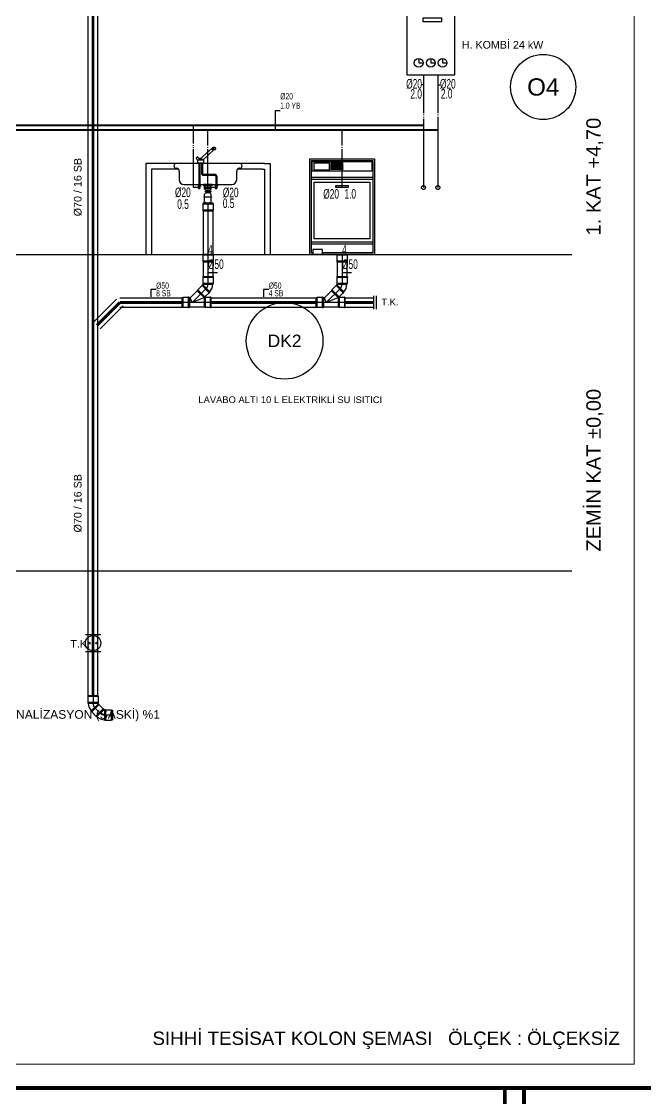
# Model space of a CAD drawing. Header units: centimetres. Extents: x -3952 to 26292, y -15092 to -10712.
# Drawn here: x 24015 to 24667, y -12911 to -11787 of the extents above; entities that cross this region are included whole.
import ezdxf
from ezdxf.enums import TextEntityAlignment as Align

# ---------------------------------------------------------------- set-up
doc = ezdxf.new("R2010")
doc.units = ezdxf.units.CM
for name, pattern in [('BASMA HATTI', [31, 25, -6]), ('PIS', [38, 30, -8]), ('PISSU HATTI', [26, 20, -6]), ('SICAK', [4.6, 4, -0.15, 0.075, -0.15, 0.075, -0.15]), ('SOGUK', [4.375, 4, -0.15, 0.075, -0.15])]:
    doc.linetypes.add(name, pattern=pattern)
for name, color, linetype in [('SCOTT-MTY-CIHAZ', 135, 'CONTINUOUS'), ('SCOTT-MTY-KAT-ADI', 1, 'CONTINUOUS'), ('SCOTT-MTY-PAFTA', 7, 'CONTINUOUS'), ('SCOTT-MTY-PIS-SU-BORUSU', 6, 'PIS'), ('SCOTT-MTY-PISSU-BORU', 6, 'CONTINUOUS'), ('SCOTT-MTY-PISSU-BORU-TAVANDAN', 6, 'PISSU HATTI'), ('SCOTT-MTY-PISSU-CAP', 211, 'CONTINUOUS'), ('SCOTT-MTY-PISSU-KOLONNO', 211, 'CONTINUOUS'), ('SCOTT-MTY-PVC', 43, 'CONTINUOUS'), ('SCOTT-MTY-ROGAR', 5, 'CONTINUOUS'), ('SCOTT-MTY-SEMA', 8, 'CONTINUOUS'), ('SCOTT-MTY-SICAKSU-BORU', 1, 'BASMA HATTI'), ('SCOTT-MTY-SOGUKSU-BORU', 5, 'CONTINUOUS'), ('SCOTT-MTY-TEFRIS', 15, 'CONTINUOUS'), ('SCOTT-MTY-TEMIZSU-CAP', 101, 'CONTINUOUS'), ('SCOTT-MTY-VANA', 1, 'CONTINUOUS'), ('SCOTT-MTY-YUK-BIRIMI', 7, 'CONTINUOUS')]:
    doc.layers.add(name, color=color, linetype=linetype)
doc.layers.add('SCOTT-ROTAS-PAFTA-SINIRI', color=8, linetype='Continuous', plot=False)
doc.styles.add('CAP', font='wturkce.SHX', dxfattribs={"width": 0.65})
doc.styles.add('MTY_CAP', font='wturkce.SHX', dxfattribs={"width": 0.65, "height": 20})
doc.styles.add('MTYCAPLT', font='arial.ttf', dxfattribs={"width": 0.65, "height": 1})
doc.styles.add('ROTAS', font='arial.ttf')
doc.linetypes.add('PİS SU', pattern='A,6,-0.4,[")",Standard,S=1,R=0,X=-0.1,Y=-0.375],-0.2', length=6.6)

# ---------------------------------------------------------------- blocks, each defined once
blk = doc.blocks.new('ROTAS_PAFTA')
blk.add_lwpolyline([(0, 0), (1, 0), (1, 1), (0, 1)], close=True)
blk = doc.blocks.new('EVIYE1 KOLON')
at = {"layer": 'SCOTT-MTY-PISSU-BORU-TAVANDAN', "linetype": 'PİS SU', "ltscale": 5}
blk.add_line((0, 53.8), (0, 0), dxfattribs=at)
at = {"layer": 'SCOTT-MTY-PVC', "color": 43}
for p, q in [((-5.5, 53.3), (-5.5, 52.7)), ((-5, 53.3), (-5.5, 53.3)), ((-5.3, 52.7), (-5.5, 52.7)), ((5.3, 52.7), (-5.3, 52.7)), ((-5.3, 52.7), (-5.3, 46.5)), ((5.3, 46.5), (-5.3, 46.5)), ((-5.3, 46.5), (-5, 45.3)), ((5, 53.8), (-5, 53.8)), ((-5, 53.8), (-5, 53.3)), ((5, 53.3), (-5, 53.3)), ((5, 45.3), (-5, 45.3)), ((-5, 45.3), (-5, 0)), ((5, 53.8), (5, 53.3)), ((5.5, 53.3), (5, 53.3)), ((5.3, 46.5), (5, 45.3)), ((5, 45.3), (5, 0)), ((5.5, 52.7), (5.3, 52.7)), ((5.3, 52.7), (5.3, 46.5)), ((5.5, 53.3), (5.5, 52.7))]:
    blk.add_line(p, q, dxfattribs=at)
at = {"layer": 'SCOTT-MTY-SICAKSU-BORU', "linetype": 'SICAK', "ltscale": 10}
for p, q in [((-15, 69.9), (-15, 135)), ((-9.1, 69.9), (-15, 69.9))]:
    blk.add_line(p, q, dxfattribs=at)
at = {"layer": 'SCOTT-MTY-SOGUKSU-BORU', "linetype": 'SOGUK', "ltscale": 10}
for p, q in [((0, 70), (0, 130)), ((9.1, 69.9), (0, 70))]:
    blk.add_line(p, q, dxfattribs=at)
at = {"layer": 'SCOTT-MTY-TEFRIS', "color": 4}
for p, q in [((-11.9, 101.4), (-12.1, 101.2)), ((-8.4, 99.7), (-10.5, 101.5)), ((4.3, 111.2), (-8.4, 99.6)), ((6.6, 109.6), (-5.4, 98.7)), ((4.2, 110), (4.3, 110.8)), ((4.2, 110), (6.2, 110)), ((4.6, 110), (4.6, 109.6)), ((7.8, 110), (4.6, 110)), ((4.6, 109.6), (7.8, 109.6)), ((5.3, 111.7), (6.2, 111.7)), ((7.2, 111.7), (6.2, 111.7)), ((8.2, 110), (6.2, 110)), ((7.8, 109.6), (7.8, 110)), ((8.2, 110), (8.2, 110.8)), ((33.1, 95.2), (-33.1, 95.2)), ((-33.1, 90.2), (-33, 90.2)), ((-12, 99.8), (-10.5, 98.5)), ((-4.4, 98.7), (-10.5, 98.7)), ((-10.5, 95.8), (-10.5, 98.7)), ((-10.5, 95.8), (-4.4, 95.8)), ((-10, 95.8), (-10, 95.4)), ((-10, 95.4), (-4.8, 95.4)), ((-9.6, 95.4), (-9.6, 72)), ((-9.3, 98.8), (-9.4, 98.7)), ((-8.6, 95.4), (-8.6, 72)), ((-8.4, 99.6), (-7.4, 99.6)), ((-6.5, 99.6), (-7.4, 99.6)), ((-6.8, 95.4), (-6.8, 84.9)), ((-5.8, 95.4), (-5.8, 84.9)), ((-4.8, 95.4), (-4.8, 95.8)), ((-4.4, 95.8), (-4.4, 98.7)), ((33.1, 90.2), (33, 90.2)), ((-30, 87.2), (-30, 78.2)), ((-4.8, 83.9), (7.1, 83.9)), ((-4.8, 82.9), (7.1, 82.9)), ((8.1, 81.9), (8.1, 72)), ((9.1, 81.9), (9.1, 72)), ((30, 78.2), (30, 87.2)), ((-25, 73.2), (25, 73.2)), ((-10.4, 72), (-10.4, 71.6)), ((-9.1, 72), (-10.4, 72)), ((-10.4, 71.6), (-9.1, 71.6)), ((-9.6, 71.6), (-9.6, 69.9)), ((-9.6, 69.9), (-8.6, 69.9)), ((-9.1, 72), (-7.9, 72)), ((-7.9, 71.6), (-9.1, 71.6)), ((-8.6, 71.6), (-8.6, 69.9)), ((-7.9, 72), (-7.9, 71.6)), ((4.5, 73.2), (-4.5, 73.2)), ((-4.5, 73.2), (-4.5, 72.1)), ((-4.5, 72.1), (0, 72.1)), ((-3.5, 68.2), (-3.5, 71.2)), ((3.5, 70.1), (-3.5, 70.1)), ((3.5, 69.1), (-3.5, 69.1)), ((-1, 72.1), (-1, 71.8)), ((-1, 67.6), (-1, 66.5)), ((4.5, 72.1), (0, 72.1)), ((1, 72.1), (1, 71.8)), ((1, 67.6), (1, 66.5)), ((3.5, 68.2), (3.5, 71.2)), ((4.5, 73.2), (4.5, 72.1)), ((7.4, 72), (7.4, 71.6)), ((8.6, 72), (7.4, 72)), ((7.4, 71.6), (8.6, 71.6)), ((8.1, 71.6), (8.1, 69.9)), ((9.1, 69.9), (8.1, 69.9)), ((8.6, 72), (9.9, 72)), ((9.9, 71.6), (8.6, 71.6)), ((9.1, 71.6), (9.1, 69.9)), ((9.9, 72), (9.9, 71.6)), ((-3.9, 59.8), (-3.9, 60.4)), ((-3.9, 60.4), (3.8, 60.4)), ((3.8, 59.8), (-3.9, 59.8)), ((-3.5, 60.4), (-3.5, 63.2)), ((-3.5, 55.1), (-3.5, 59.8)), ((-2.7, 65.3), (-2.7, 66.5)), ((-2.7, 66.5), (2.9, 66.5)), ((2.9, 65.9), (-2.7, 65.9)), ((2.9, 65.3), (-2.7, 65.3)), ((-1, 65.3), (-1, 64.5)), ((1, 65.3), (1, 64.5)), ((2.9, 66.5), (2.9, 65.3)), ((3.5, 60.4), (3.5, 63.2)), ((3.5, 55.1), (3.5, 59.8)), ((3.8, 60.4), (3.8, 59.8))]:
    blk.add_line(p, q, dxfattribs=at)
at = {"layer": 'SCOTT-MTY-TEFRIS', "color": 2}
for p, q in [((-65, 95.2), (-65, 0)), ((59.1, 95.2), (-65, 95.2)), ((59.1, 95.2), (65, 95.2)), ((65, 95.2), (65, 0)), ((-59, 89.2), (-59, 0)), ((-30.8, 89.2), (-59, 89.2)), ((56.7, 89.2), (30.8, 89.2)), ((56.7, 89.2), (59, 89.2)), ((59, 89.2), (59, 0))]:
    blk.add_line(p, q, dxfattribs=at)
at = {"layer": 'SCOTT-MTY-TEFRIS', "color": 4}
for centre, radius, start, end in [((-11.4, 100.6), 1, 139.5737, 229.5737), ((-11.2, 100.8), 1, 49.5737, 139.5737), ((5.3, 110.7), 1, 90, 174.0701), ((7.2, 110.7), 1, 5.9299, 90), ((-33.1, 92.7), 2.5, 90, 270), ((-33, 87.2), 3, 0, 90), ((-8.4, 98.6), 1, 90, 174.0701), ((-6.5, 98.6), 1, 5.9299, 90), ((33, 87.2), 3, 90, 180), ((33.1, 92.7), 2.5, 270, 90), ((-4.8, 84.9), 2, 180, 270), ((-4.8, 84.9), 1, 180, 270), ((7.1, 81.9), 2, 0, 90), ((7.1, 81.9), 1, 0, 90), ((-25, 78.2), 5, 180, 270), ((-9.1, 69.9), 1, 119.8858, 60.1142), ((-9.1, 70), 0.506, 189.0453, 350.9547), ((0, 62.3), 9.53, 68.5327, 111.4673), ((0, 77), 9.53, 248.5327, 291.4673), ((8.6, 69.9), 1, 119.8858, 60.1142), ((8.6, 70), 0.506, 189.0453, 350.9547), ((25, 78.2), 5, 270, 0), ((0, 59.2), 5.35, 49.3706, 130.6294), ((0, 59.2), 5.35, 229.3706, 310.6294)]:
    blk.add_arc(centre, radius, start, end, dxfattribs=at)
at = {"layer": 'SCOTT-MTY-PISSU-CAP', "lineweight": -3, "ltscale": 100, "style": 'CAP', "width": 0.65}
blk.add_attdef('PSCP', text='', height=10, dxfattribs=at).set_placement((0, -10), align=Align.MIDDLE_LEFT)
at = {"layer": 'SCOTT-MTY-TEMIZSU-CAP', "color": 101, "style": 'CAP', "width": 0.65}
blk.add_attdef('SCCP', text='', height=10, dxfattribs=at).set_placement((-18, 65), align=Align.MIDDLE_RIGHT)
blk.add_attdef('SOCP', text='', height=10, dxfattribs=at).set_placement((15.5, 64.9), align=Align.MIDDLE_LEFT)
at = {"layer": 'SCOTT-MTY-YUK-BIRIMI', "color": 101, "style": 'CAP', "width": 0.65}
blk.add_attdef('SC', text='', height=10, dxfattribs=at).set_placement((-20, 52.7), align=Align.MIDDLE_RIGHT)
blk.add_attdef('SO', text='', height=10, dxfattribs=at).set_placement((15.5, 53.6), align=Align.MIDDLE_LEFT)
at = {"layer": 'SCOTT-MTY-YUK-BIRIMI', "color": 211, "lineweight": -3, "ltscale": 100, "style": 'CAP', "width": 0.65}
blk.add_attdef('PS', text='', height=10, dxfattribs=at).set_placement((0, 5), align=Align.MIDDLE_LEFT)
blk = doc.blocks.new('PVC CATAL SAG')
at = {"layer": 'SCOTT-MTY-PIS-SU-BORUSU', "linetype": 'PİS SU', "ltscale": 5}
for p, q in [((0, 0), (0, -23)), ((0, -23), (0, -31)), ((-1.8, -35.3), (-16.1, -49.8)), ((3, -50), (-27, -50))]:
    blk.add_line(p, q, dxfattribs=at)
blk.add_arc((-6, -31), 6, 315, 0, dxfattribs=at)
at = {"layer": 'SCOTT-MTY-PISSU-CAP', "lineweight": -3, "ltscale": 100}
for p, q in [((0, -15.8), (0, -25.8)), ((10, -18.9), (0, -18.9))]:
    blk.add_line(p, q, dxfattribs=at)
at = {"layer": 'SCOTT-MTY-PVC', "color": 43}
for p, q in [((-5.5, 0), (-5.5, -0.6)), ((5.5, 0), (-5.5, 0)), ((-5.3, -0.6), (-5.5, -0.6)), ((5.3, -0.6), (-5.3, -0.6)), ((-5.3, -0.6), (-5.3, -6.9)), ((5.3, -6.9), (-5.3, -6.9)), ((-5.3, -6.9), (-5, -8)), ((5, -8), (-5, -8)), ((-5, -8), (-5, -22.9)), ((5.3, -6.9), (5, -8)), ((5, -8), (5, -22.9)), ((5.5, -0.6), (5.3, -0.6)), ((5.3, -0.6), (5.3, -6.9)), ((5.5, 0), (5.5, -0.6)), ((-6.2, -32.3), (-10.6, -36.7)), ((-5.9, -31.7), (-6.3, -32.1)), ((-5.9, -31.7), (-6.3, -32.1)), ((-6.3, -32.1), (-6.2, -32.3)), ((-6.3, -32.1), (-6.2, -32.3)), ((-6.2, -32.3), (1.3, -39.8)), ((-5.9, -31.7), (-5.6, -32)), ((-5.9, -31.7), (-5.6, -32)), ((-5.3, -31.7), (-5.6, -32)), ((-5.6, -32), (1.5, -39.1)), ((-5.5, -23), (-5.5, -23.6)), ((-5.5, -23), (-5, -23)), ((-5.5, -23.6), (-5.3, -23.6)), ((-5.3, -23.6), (5.3, -23.6)), ((-5.3, -23.6), (-5.3, -29.9)), ((-5.3, -29.9), (5.3, -29.9)), ((-5.3, -29.9), (-5, -31)), ((-5.3, -31.7), (1.8, -38.8)), ((-5, -23), (5, -23)), ((-5, -31), (5, -31)), ((5, -23), (5.5, -23)), ((5.3, -29.9), (5, -31)), ((5.3, -23.6), (5.5, -23.6)), ((5.3, -23.6), (5.3, -29.9)), ((5.5, -23), (5.5, -23.6)), ((-25.9, -44.7), (-27, -45)), ((-25.9, -55.3), (-25.9, -44.7)), ((-20.3, -44.7), (-25.9, -44.7)), ((-19.7, -44.5), (-20.3, -44.5)), ((-20.3, -44.7), (-20.3, -44.5)), ((-20.3, -55.3), (-20.3, -44.7)), ((-19.7, -45), (-19.7, -44.5)), ((-11.2, -37.7), (-18.5, -45)), ((-10.6, -36.7), (-11.2, -37.7)), ((-11.2, -37.7), (-4.1, -44.7)), ((-10.6, -36.7), (-3.1, -44.2)), ((-4.1, -44.7), (-4.4, -45)), ((-3.1, -44.2), (-4.1, -44.7)), ((-2.9, -44.7), (-4, -45)), ((1.3, -39.8), (-3.1, -44.2)), ((2.4, -44.7), (-2.9, -44.7)), ((-2.9, -44.7), (-2.9, -55.3)), ((1.3, -39.8), (1.5, -39.9)), ((1.3, -39.8), (1.5, -39.9)), ((1.8, -38.8), (1.5, -39.1)), ((1.5, -39.1), (1.9, -39.5)), ((1.5, -39.1), (1.9, -39.5)), ((1.9, -39.5), (1.5, -39.9)), ((1.9, -39.5), (1.5, -39.9)), ((3, -44.5), (2.4, -44.5)), ((2.4, -44.5), (2.4, -44.7)), ((2.4, -44.7), (2.4, -55.3)), ((3, -44.5), (3, -45)), ((-27, -55), (-27, -45)), ((-25.9, -55.3), (-27, -55)), ((-20.3, -55.3), (-25.9, -55.3)), ((-20.3, -55.5), (-20.3, -55.3)), ((-19.7, -55.5), (-20.3, -55.5)), ((-19.7, -55), (-19.7, -45)), ((-19.3, -45), (-19.7, -45)), ((-19.7, -55.5), (-19.7, -55)), ((-19.3, -55), (-19.7, -55)), ((-18.5, -45), (-19.3, -45)), ((-19.3, -45), (-19.3, -55)), ((-19.3, -45), (-19.3, -55)), ((-19.3, -55), (-19.3, -45)), ((-19.3, -45), (-19.3, -55)), ((-4, -55), (-19.3, -55)), ((-16.5, -50), (-18.5, -45)), ((-4.4, -45), (-16.5, -50)), ((-4, -45), (-4.4, -45)), ((-4, -45), (-4, -55)), ((-2.9, -55.3), (-4, -55)), ((2.4, -55.3), (-2.9, -55.3)), ((2.4, -55.3), (2.4, -55.5)), ((3, -55.5), (2.4, -55.5)), ((3, -45), (3, -55)), ((3, -55), (3, -55.5))]:
    blk.add_line(p, q, dxfattribs=at)
for radius in [1, 11]:
    blk.add_arc((-6, -31), radius, 315, 0, dxfattribs=at)
blk = doc.blocks.new('BULASIK MAKINASI1 KOLON')
at = {"layer": 'SCOTT-MTY-SOGUKSU-BORU', "linetype": 'SOGUK', "ltscale": 10}
blk.add_line((0, 70), (0, 130), dxfattribs=at)
at = {"layer": 'SCOTT-MTY-TEFRIS', "color": 4}
for p, q in [((-32, 80.7), (32, 80.7)), ((-32, 78.6), (32, 78.6)), ((-32, 13.5), (32, 13.5)), ((-32, 11.4), (32, 11.4))]:
    blk.add_line(p, q, dxfattribs=at)
for points in [[(-33.8, 100), (33.8, 100), (33.8, 0), (-33.8, 0)], [(-20.3, 5.4), (-30.5, 5.4), (-30.5, 0), (-20.3, 0)]]:
    blk.add_lwpolyline(points, close=True, dxfattribs=at)
blk.add_lwpolyline([(-30.5, 1.8), (-32, 1.8), (-32, 98.2), (32, 98.2), (32, 1.8), (-20.3, 1.8)], dxfattribs=at)
at = {"layer": 'SCOTT-MTY-TEFRIS', "color": 2}
for points in [[(-31.2, 97.3), (31, 97.3), (31, 87.1), (-31.2, 87.1)], [(-29.3, 95.7), (-13.4, 95.7), (-13.4, 88.3), (-29.3, 88.3)], [(-11.6, 95.7), (0.9, 95.7), (0.9, 95.3), (-11.6, 95.3)], [(-11.6, 94.4), (0.9, 94.4), (0.9, 94), (-11.6, 94)], [(-11.6, 93.1), (0.9, 93.1), (0.9, 92.7), (-11.6, 92.7)], [(-11.6, 91.8), (0.9, 91.8), (0.9, 91.4), (-11.6, 91.4)], [(-11.6, 90.5), (0.9, 90.5), (0.9, 90), (-11.6, 90)], [(-11.6, 89.2), (0.9, 89.2), (0.9, 88.7), (-11.6, 88.7)], [(-29, 75.6), (29, 75.6), (29, 16.5), (-29, 16.5)], [(-6.5, 72), (6.5, 72), (6.5, 69.9), (-6.5, 69.9)]]:
    blk.add_lwpolyline(points, close=True, dxfattribs=at)
at = {"layer": 'SCOTT-MTY-PISSU-CAP', "lineweight": -3, "ltscale": 100, "style": 'CAP', "width": 0.65}
blk.add_attdef('PSCP', text='', height=10, dxfattribs=at).set_placement((0, -10), align=Align.MIDDLE_LEFT)
at = {"layer": 'SCOTT-MTY-TEMIZSU-CAP', "color": 101, "style": 'CAP', "width": 0.65}
blk.add_attdef('SOCP', text='', height=10, dxfattribs=at).set_placement((-3.2, 63.4), align=Align.MIDDLE_RIGHT)
at = {"layer": 'SCOTT-MTY-YUK-BIRIMI', "color": 101, "style": 'CAP', "width": 0.65}
blk.add_attdef('SO', text='', height=10, dxfattribs=at).set_placement((2.5, 63.4), align=Align.MIDDLE_LEFT)
at = {"layer": 'SCOTT-MTY-YUK-BIRIMI', "color": 211, "lineweight": -3, "ltscale": 100, "style": 'CAP', "width": 0.65}
blk.add_attdef('PS', text='', height=10, dxfattribs=at).set_placement((0, 5), align=Align.MIDDLE_LEFT)
blk = doc.blocks.new('MTY-PIS SU CAP SB')
at = {"layer": 'SCOTT-MTY-PISSU-CAP'}
for p, q in [((0.83, 1.17), (0, 1.17)), ((0, 1.17), (0, 0))]:
    blk.add_line(p, q, dxfattribs=at)
at = {"layer": 'SCOTT-MTY-PISSU-CAP', "style": 'MTY_CAP', "width": 0.65}
blk.add_attdef('PSCP_001', (0.83, 1.29), '', height=1, dxfattribs=at)
at = {"layer": 'SCOTT-MTY-YUK-BIRIMI', "color": 211, "style": 'MTY_CAP', "width": 0.65}
blk.add_attdef('PS_001', (0.83, 0.07), '', height=1, dxfattribs=at)
blk = doc.blocks.new('KOMBI1 KOLON')
at = {"layer": 'SCOTT-MTY-SICAKSU-BORU', "linetype": 'SICAK', "ltscale": 10}
for p in [(-15, 187.7), (-15, 135)]:
    blk.add_line(p, (-15, 70), dxfattribs=at)
blk.add_circle((-15, 70), 2, dxfattribs=at)
at = {"layer": 'SCOTT-MTY-SOGUKSU-BORU', "linetype": 'SOGUK', "ltscale": 10}
for p in [(0, 187.7), (0, 130)]:
    blk.add_line(p, (0, 70), dxfattribs=at)
blk.add_circle((0, 70), 2, dxfattribs=at)
at = {"layer": 'SCOTT-MTY-TEFRIS'}
for p, q in [((-20, 204.8), (-20, 200.2)), ((-7.3, 204.8), (-7.3, 200.2)), ((4.9, 204.8), (4.9, 200.2)), ((-20, 200.2), (-15.3, 200.2)), ((-7.3, 200.2), (-2.6, 200.2)), ((4.9, 200.2), (9.5, 200.2))]:
    blk.add_line(p, q, dxfattribs=at)
for points in [[(-32.4, 187.7), (17.6, 187.7), (17.6, 257.7), (-32.4, 257.7)], [(-15.5, 247.3), (3.9, 247.3), (3.9, 242.8), (-15.5, 242.8)]]:
    blk.add_lwpolyline(points, close=True, dxfattribs=at)
for centre in [(-20, 200.2), (-7.3, 200.2), (4.9, 200.2)]:
    blk.add_circle(centre, 4.62, dxfattribs=at)
at = {"layer": 'SCOTT-MTY-TEMIZSU-CAP', "color": 101}
for p, q in [((-15, 177.2), (-16.6, 177.2)), ((0, 177.2), (2.2, 177.2))]:
    blk.add_line(p, q, dxfattribs=at)
at = {"layer": 'SCOTT-MTY-TEMIZSU-CAP', "color": 101, "style": 'CAP', "width": 0.65}
blk.add_attdef('SCCP', text='', height=10, dxfattribs=at).set_placement((-16.6, 178.3), align=Align.MIDDLE_RIGHT)
blk.add_attdef('SOCP', text='', height=10, dxfattribs=at).set_placement((2.2, 178.3), align=Align.MIDDLE_LEFT)
at = {"layer": 'SCOTT-MTY-YUK-BIRIMI', "color": 101, "style": 'CAP', "width": 0.65}
blk.add_attdef('SC', text='', height=10, dxfattribs=at).set_placement((-16.6, 167.7), align=Align.MIDDLE_RIGHT)
blk.add_attdef('SO', text='', height=10, dxfattribs=at).set_placement((3.2, 167.9), align=Align.MIDDLE_LEFT)
blk = doc.blocks.new('MTY-TEMIZ SU CAP MB')
at = {"layer": 'SCOTT-MTY-TEMIZSU-CAP'}
for p, q in [((0.83, 3.1), (0, 3.1)), ((0, 3.1), (0, 0))]:
    blk.add_line(p, q, dxfattribs=at)
at = {"layer": 'SCOTT-MTY-TEMIZSU-CAP', "style": 'MTY_CAP', "width": 0.65}
for tag, p in [('SOCP_001', (0.83, 4.92)), ('SCCP_001', (0.83, 1.92))]:
    blk.add_attdef(tag, p, '', height=1, dxfattribs=at)
at = {"layer": 'SCOTT-MTY-YUK-BIRIMI', "color": 101, "style": 'MTY_CAP', "width": 0.65}
for tag, p in [('SO_001', (0.83, 3.42)), ('SC_001', (0.83, 0.42))]:
    blk.add_attdef(tag, p, '', height=1, dxfattribs=at)
blk = doc.blocks.new('MTY-TEMIZLEME KAPAGI KOLON')
at = {"layer": 'SCOTT-MTY-VANA', "color": 1, "ltscale": 75}
for p, q in [((-10, 11), (10, 11)), ((-10, -11), (10, -11))]:
    blk.add_line(p, q, dxfattribs=at)
for centre, radius in [((0, 0), 10), ((-5, 0), 1.25), ((5, 0), 1.25)]:
    blk.add_circle(centre, radius, dxfattribs=at)
at = {"layer": 'SCOTT-MTY-VANA', "color": 1, "ltscale": 75, "style": 'MTYCAPLT'}
blk.add_attdef('TK', (-29.6, -6), '', height=10, dxfattribs=at)
blk = doc.blocks.new('PVC DIRSEK')
at = {"layer": 'SCOTT-MTY-PISSU-BORU', "linetype": 'PİS SU', "ltscale": 5}
for p, q in [((0, 0), (0, -8)), ((2, -12.6), (7.6, -18.2)), ((11.9, -20), (20.3, -20))]:
    blk.add_line(p, q, dxfattribs=at)
for centre, start, end in [((6, -8), 180, 225), ((11.9, -14), 225, 270)]:
    blk.add_arc(centre, 6, start, end, dxfattribs=at)
at = {"layer": 'SCOTT-MTY-PVC', "color": 43}
for p, q in [((-5.5, 0), (-5.5, -0.6)), ((5.5, 0), (-5.5, 0)), ((5.5, -0.6), (-5.5, -0.6)), ((-5.3, -0.6), (-5.3, -6.9)), ((5.3, -6.9), (-5.3, -6.9)), ((-5.3, -6.9), (-5, -8)), ((5, -8), (-5, -8)), ((5.3, -8.7), (-1.8, -15.8)), ((5.6, -9), (-1.6, -16.1)), ((6.3, -9.1), (-1.3, -16.7)), ((6.2, -9.2), (-1.3, -16.7)), ((5.3, -6.9), (5, -8)), ((5.3, -0.6), (5.3, -6.9)), ((5.3, -8.7), (5.6, -9)), ((5.5, 0), (5.5, -0.6)), ((5.9, -8.7), (5.5, -9)), ((5.9, -8.7), (5.6, -9)), ((5.9, -8.7), (6.3, -9.1)), ((5.9, -8.7), (6.3, -9.1)), ((6.3, -9.1), (6.2, -9.2)), ((6.2, -9.2), (10.6, -13.7)), ((-1.5, -16.1), (-1.9, -16.5)), ((-1.6, -16.1), (-1.9, -16.5)), ((-1.9, -16.5), (-1.5, -16.9)), ((-1.9, -16.5), (-1.5, -16.9)), ((-1.8, -15.8), (-1.5, -16.1)), ((-1.3, -16.7), (-1.5, -16.9)), ((-1.3, -16.7), (-1.5, -16.9)), ((-1.3, -16.7), (3.1, -21.2)), ((10.6, -13.7), (3.1, -21.2)), ((3.1, -21.2), (4.1, -21.7)), ((11.2, -14.7), (4.1, -21.7)), ((10.6, -13.7), (11.2, -14.7)), ((11.9, -15), (11.9, -25)), ((11.9, -15), (12.3, -15)), ((12.3, -14.5), (12.3, -15)), ((12.3, -14.5), (12.9, -14.5)), ((12.3, -15), (12.3, -25)), ((12.9, -14.5), (12.9, -14.7)), ((12.9, -14.7), (12.9, -25.3)), ((12.9, -14.7), (19.1, -14.7)), ((19.1, -14.7), (20.3, -15.1)), ((19.1, -14.7), (19.1, -25.3)), ((20.3, -15.1), (20.3, -25)), ((11.9, -25), (12.3, -25)), ((12.3, -25), (12.3, -25.5)), ((12.3, -25.5), (12.9, -25.5)), ((12.9, -25.3), (19.1, -25.3)), ((12.9, -25.3), (12.9, -25.5)), ((19.1, -25.3), (20.3, -25))]:
    blk.add_line(p, q, dxfattribs=at)
for centre, radius, start, end in [((6, -8), 11, 180, 225), ((6, -8), 1, 180, 225), ((11.9, -14), 11, 225, 270), ((11.9, -14), 1, 225, 270)]:
    blk.add_arc(centre, radius, start, end, dxfattribs=at)

msp = doc.modelspace()

# ---------------------------------------------------------------- linework, layer by layer
at = {"layer": 'SCOTT-MTY-PAFTA'}
for points, const_width in [([(19000, -12900), (24680, -12900), (24680, -10950), (19000, -10950)], 4), ([(19025, -12875), (24655, -12875), (24655, -10975), (19025, -10975)], 1), ([(19000, -15050), (24520, -15050), (24520, -12900), (19000, -12900)], 4), ([(24540, -15090), (26110, -15090), (26110, -12900), (24540, -12900)], 4)]:
    msp.add_lwpolyline(points, close=True, dxfattribs=dict(at, const_width=const_width))
at = {"layer": 'SCOTT-MTY-PIS-SU-BORUSU', "const_width": 3}
for points in [[(24090, -12490.5), (24090, -11260)], [(24118, -12080), (24094, -12104)], [(24118, -12080), (24183, -12080)], [(24213, -12080), (24323, -12080)], [(24353, -12080), (24383, -12080)]]:
    msp.add_lwpolyline(points, dxfattribs=at)
at = {"layer": 'SCOTT-MTY-PISSU-KOLONNO'}
for centre, radius in [((24560, -11855), 34), ((24290, -12120), 40)]:
    msp.add_circle(centre, radius, dxfattribs=at)
at = {"layer": 'SCOTT-MTY-PVC'}
for p, q in [((24085, -12490.5), (24085, -11260)), ((24095, -12490.5), (24095, -11260)), ((24114.5, -12076.5), (24090.5, -12100.5)), ((24121.5, -12083.5), (24097.5, -12107.5)), ((24118, -12075), (24183, -12075)), ((24213, -12075), (24323, -12075)), ((24353, -12075), (24383, -12075)), ((24383, -12087), (24383, -12073)), ((24386, -12087), (24386, -12073)), ((24118, -12085), (24183, -12085)), ((24213, -12085), (24323, -12085)), ((24353, -12085), (24383, -12085))]:
    msp.add_line(p, q, dxfattribs=at)
at = {"layer": 'SCOTT-MTY-SEMA'}
for points in [[(19040, -12030), (24590, -12030)], [(19040, -12360), (24590, -12360)]]:
    msp.add_lwpolyline(points, dxfattribs=at)
at = {"layer": 'SCOTT-MTY-SICAKSU-BORU', "const_width": 2}
msp.add_lwpolyline([(24435, -11895), (23595, -11895)], dxfattribs=at)
at = {"layer": 'SCOTT-MTY-SOGUKSU-BORU', "const_width": 2}
msp.add_lwpolyline([(23490, -11900), (24450, -11900)], dxfattribs=at)

# ---------------------------------------------------------------- block references
at = {"layer": 'SCOTT-MTY-TEFRIS'}
for name, p, values in [('KOMBI1 KOLON', (24450, -12030), {'SO': '2.0', 'SOCP': 'Ø20', 'SC': '2.0', 'SCCP': 'Ø20'}), ('EVIYE1 KOLON', (24210, -12030), {'SO': '0.5', 'SOCP': 'Ø20', 'SC': '0.5', 'SCCP': 'Ø20', 'PSCP': 'Ø50', 'PS': '4'}), ('BULASIK MAKINASI1 KOLON', (24350, -12030), {'SO': '1.0', 'SOCP': 'Ø20', 'PSCP': 'Ø50', 'PS': '4'})]:
    msp.add_blockref(name, p, dxfattribs=at).add_auto_attribs(values)
ref = msp.add_blockref('MTY-TEMIZ SU CAP MB', (24280, -11900), dxfattribs=dict(at, xscale=6.5, yscale=6.5))
ref.add_attrib('SO_001', '1.0 YB', (24285.4, -11877.8), dxfattribs={"layer": 'SCOTT-MTY-YUK-BIRIMI', "color": 101, "height": 6.5, "style": 'MTY_CAP', "width": 0.65})
ref.add_attrib('SOCP_001', 'Ø20', (24285.4, -11868), dxfattribs={"layer": 'SCOTT-MTY-TEMIZSU-CAP', "height": 6.5, "style": 'MTY_CAP', "width": 0.65})
for name, p in [('PVC CATAL SAG', (24210, -12030)), ('PVC CATAL SAG', (24350, -12030)), ('PVC DIRSEK', (24090, -12490.5))]:
    msp.add_blockref(name, p, dxfattribs=at)
for name, p, xscale, yscale, values in [('MTY-PIS SU CAP SB', (24150.5, -12074), 6.5, 6.5, {'PSCP_001': 'Ø50', 'PS_001': '8 SB'}), ('MTY-PIS SU CAP SB', (24268, -12074), 6.5, 6.5, {'PSCP_001': 'Ø50', 'PS_001': '4 SB'}), ('MTY-TEMIZLEME KAPAGI KOLON', (24090, -12435.5), 0.8, 0.8, {'TK': 'T.K.'})]:
    msp.add_blockref(name, p, dxfattribs=dict(at, xscale=xscale, yscale=yscale)).add_auto_attribs(values)
at = {"layer": 'SCOTT-ROTAS-PAFTA-SINIRI'}
for p, xscale, yscale in [((19000, -12900), 5680, 1950), ((19000, -15050), 5520, 2150), ((24540, -15090), 1570, 2190)]:
    msp.add_blockref('ROTAS_PAFTA', p, dxfattribs=dict(at, xscale=xscale, yscale=yscale))

# ---------------------------------------------------------------- texts
at = {"layer": 'SCOTT-MTY-CIHAZ', "style": 'ROTAS'}
for s, height, p in [('H. KOMBİ 24 kW', 8, (24475, -11815)), ('LAVABO ALTI 10 L ELEKTRİKLİ SU ISITICI', 7, (24200, -12185))]:
    msp.add_text(s, height=height, dxfattribs=at).set_placement(p)
at = {"layer": 'SCOTT-MTY-KAT-ADI', "style": 'ROTAS'}
for s, p in [('1. KAT +4,70', (24620, -12010)), ('ZEMİN KAT ±0,00', (24620, -12340))]:
    msp.add_text(s, height=15, rotation=90, dxfattribs=at).set_placement(p)
at = {"layer": 'SCOTT-MTY-PAFTA', "style": 'ROTAS'}
msp.add_text('SIHHİ TESİSAT KOLON ŞEMASI   ÖLÇEK : ÖLÇEKSİZ', height=14, dxfattribs=at).set_placement((24640, -12855), align=Align.RIGHT)
at = {"layer": 'SCOTT-MTY-PISSU-CAP', "style": 'ROTAS'}
for p in [(24078, -11990), (24078, -12320)]:
    msp.add_text('Ø70 / 16 SB', height=8, rotation=90, dxfattribs=at).set_placement(p)
msp.add_text('T.K.', height=7, dxfattribs=at).set_placement((24391, -12083))
at = {"layer": 'SCOTT-MTY-PISSU-KOLONNO', "style": 'ROTAS'}
for s, height, p in [('O4', 18, (24560, -11855)), ('DK2', 13, (24290, -12120))]:
    msp.add_text(s, height=height, dxfattribs=at).set_placement(p, align=Align.MIDDLE_CENTER)
at = {"layer": 'SCOTT-MTY-ROGAR', "style": 'ROTAS'}
msp.add_text('PB → MEVCUT KANALİZASYON (SASKİ) %1', height=9, dxfattribs=at).set_placement((23900, -12514.5))

doc.saveas('drawing.dxf')
